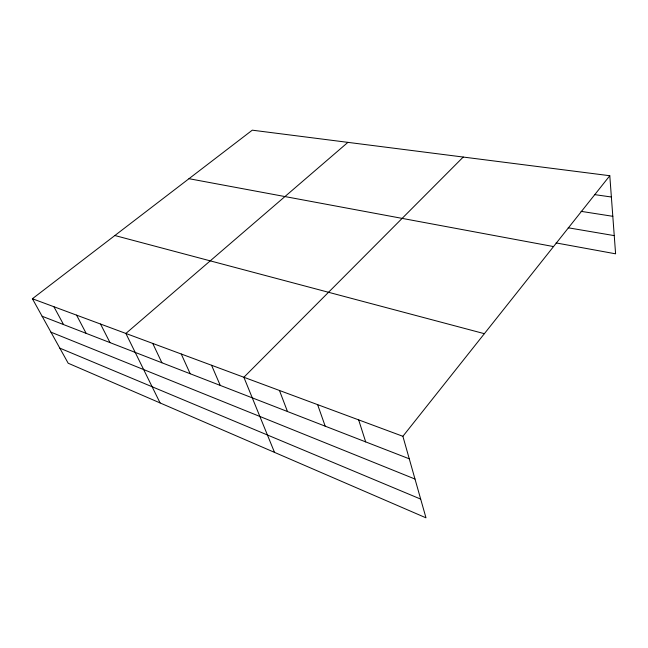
<?xml version="1.0" encoding="UTF-8"?>
<svg xmlns="http://www.w3.org/2000/svg" width="648" height="648" viewBox="0 0 648 648"><rect width="100%" height="100%" fill="white"/><g stroke="black" fill="none" stroke-linecap="round" stroke-linejoin="round"><path stroke-width="0.97" d="M402.886 436.298L609.792 175.721L252.275 130.175L32.4 298.744L68.186 363.228L425.987 517.825L402.886 436.298L32.4 298.744M463.239 157.051L243.875 377.266L274.517 452.377M347.927 142.358L125.874 333.453L160.088 402.935M594.702 194.627L611.372 197.008M581.045 211.345L612.814 216.311M568.231 227.796L614.247 235.621M556.065 242.927L615.6 253.822L609.792 175.721M188.981 178.694L553.538 246.572M114.866 235.524L484.364 333.68M42.112 316.248L409.269 458.816M50.949 332.165L414.995 479.042M59.81 348.13L420.674 499.098M53.897 306.731L63.553 324.575M76.577 315.147L86.144 333.347M100.529 324.041L109.99 342.606M152.734 343.424L161.895 362.759M181.246 354.011L190.196 373.75M211.564 365.269L220.263 385.43M279.458 390.477L287.477 411.529M317.617 404.644L325.191 426.173M358.652 419.88L365.683 441.895"/></g></svg>
